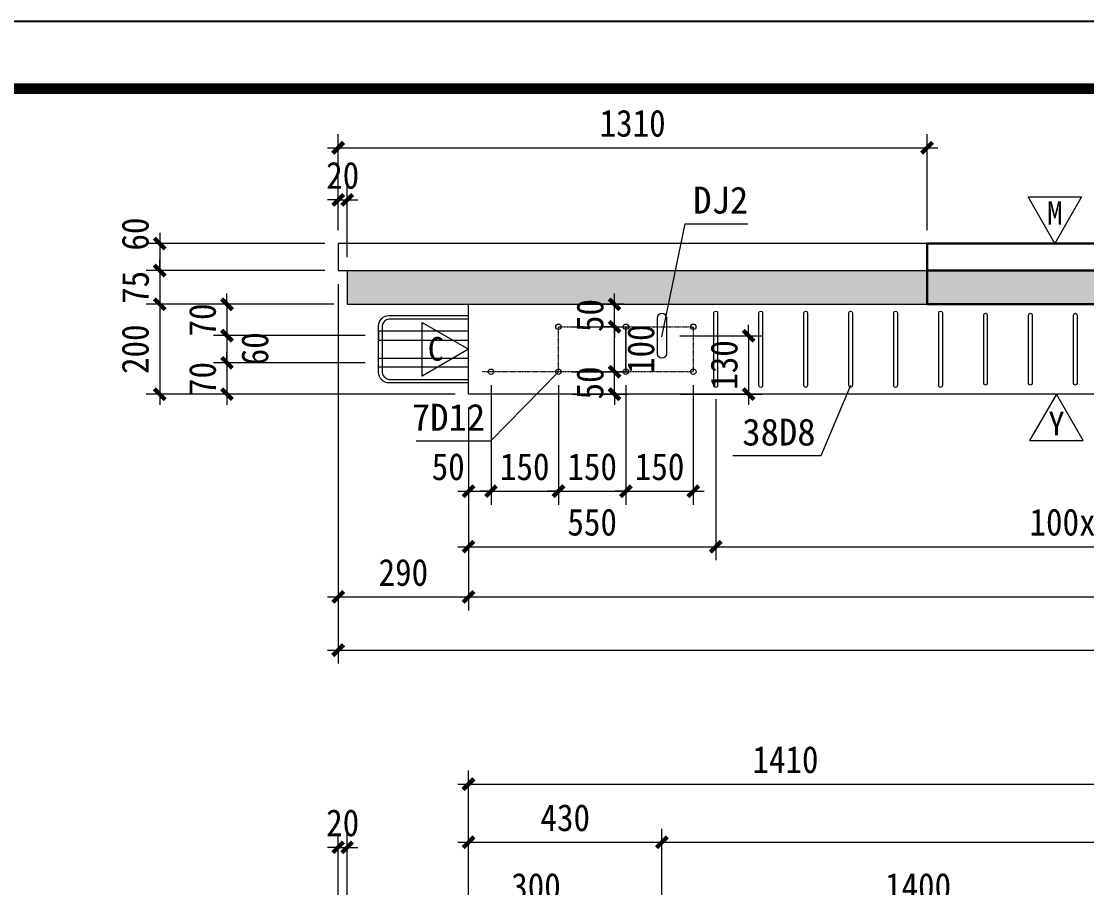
# Model space of a CAD drawing. Header units: millimetres. Extents: x 0 to 12600, y 0 to 8910.
# Drawn here: x 2721 to 5091, y 6982 to 8910 of the extents above; entities that cross this region are included whole.
import ezdxf
from ezdxf.enums import TextEntityAlignment as Align

# ---------------------------------------------------------------- set-up
doc = ezdxf.new("R2010")
doc.units = ezdxf.units.MM
doc.linetypes.add('DOT', pattern=[0.25, 0, -0.25])
doc.linetypes.add('DOTE', pattern=[2.42, 2, -0.2, 0.02, -0.2])
for name, color, linetype, lineweight in [('YG-标注', 151, 'Continuous', 15), ('YZ-文字', 4, 'Continuous', 13), ('YZ-符号', 96, 'Continuous', 9), ('图层1', 7, 'Continuous', 13), ('填充', 7, 'Continuous', 5), ('轮廓线', 2, 'Continuous', 13), ('轮廓线0.15', 91, 'Continuous', 15), ('轴线', 1, 'DOTE', 9)]:
    doc.layers.add(name, color=color, linetype=linetype, lineweight=lineweight)
for name, color, linetype in [('图框2', 1, 'Continuous'), ('图框线', 7, 'Continuous'), ('暗柱钢筋', 7, 'Continuous'), ('梁钢筋', 7, 'Continuous'), ('附加钢筋', 7, 'Continuous')]:
    doc.layers.add(name, color=color, linetype=linetype)
doc.styles.add('YZ-样式 2', font='simhei.ttf', dxfattribs={"width": 0.9})
doc.styles.add('图签-黑体', font='simhei.ttf')
doc.styles.add('黑体', font='simhei.ttf')
doc.dimstyles.new('YZ-30', dxfattribs={"dimscale": 30, "dimtxt": 2, "dimasz": 0.8, "dimexe": 1, "dimexo": 1, "dimgap": 0.8, "dimtad": 1, "dimdec": 0, "dimzin": 1, "dimdsep": 46, "dimtxsty": 'YZ-样式 2', "dimblk": 'ARCHTICK', "dimcen": 250, "dimdle": 0.8, "dimclrd": 151, "dimclre": 151, "dimclrt": 7, "dimazin": 0, "dimtfac": 1, "dimtdec": 0, "dimtix": 1, "dimtmove": 2, "dimatfit": 2, "dimldrblk": 'ARCHTICK', "dimfxl": 1, "dimlwd": 9, "dimlwe": 9, "dimarcsym": 0})

# ---------------------------------------------------------------- blocks, each defined once
blk = doc.blocks.new('_ArchTick')
at = {"color": 0, "linetype": 'ByBlock', "const_width": 0.4}
blk.add_lwpolyline([(-0.5, -0.5), (0.5, 0.5)], dxfattribs=at)
blk = doc.blocks.new('*D282')
at = {"layer": 'Defpoints', "color": 0, "transparency": 16777216}
for p in [(3425.5, 8080.4), (7150.5, 8080.4), (7150.5, 7511)]:
    blk.add_point(p, dxfattribs=at)
at = {"layer": 'YG-标注', "color": 151, "lineweight": 9, "transparency": 16777216}
for p, q in [((3425.5, 8050.4), (3425.5, 7481)), ((7150.5, 8050.4), (7150.5, 7481)), ((3401.5, 7511), (7174.5, 7511))]:
    blk.add_line(p, q, dxfattribs=at)
at = {"layer": 'YG-标注', "color": 151, "lineweight": 9, "transparency": 16777216, "xscale": 24, "yscale": 24, "zscale": 24, "rotation": 180}
blk.add_blockref('_ArchTick', (3425.5, 7511), dxfattribs=at)
at = {"layer": 'YG-标注', "color": 151, "lineweight": 9, "transparency": 16777216, "xscale": 24, "yscale": 24, "zscale": 24}
blk.add_blockref('_ArchTick', (7150.5, 7511), dxfattribs=at)
at = {"layer": 'YG-标注', "color": 7, "transparency": 16777216, "insert": (5288, 7565), "char_height": 60, "attachment_point": 5, "style": 'YZ-样式 2'}
blk.add_mtext('3725', dxfattribs=at)
blk = doc.blocks.new('*D283')
at = {"layer": 'Defpoints', "color": 0, "transparency": 16777216}
for p in [(3445.5, 8512.6), (3425.5, 8415.4), (3445.5, 8355.4)]:
    blk.add_point(p, dxfattribs=at)
at = {"layer": 'YG-标注', "color": 151, "lineweight": 9, "transparency": 16777216}
for p, q in [((3425.5, 8445.4), (3425.5, 8542.6)), ((3445.5, 8385.4), (3445.5, 8542.6)), ((3425.5, 8512.6), (3401.5, 8512.6)), ((3425.5, 8512.6), (3445.5, 8512.6)), ((3445.5, 8512.6), (3469.5, 8512.6))]:
    blk.add_line(p, q, dxfattribs=at)
at = {"layer": 'YG-标注', "color": 151, "lineweight": 9, "transparency": 16777216, "xscale": 24, "yscale": 24, "zscale": 24}
blk.add_blockref('_ArchTick', (3425.5, 8512.6), dxfattribs=at)
at = {"layer": 'YG-标注', "color": 151, "lineweight": 9, "transparency": 16777216, "xscale": 24, "yscale": 24, "zscale": 24, "rotation": 180}
blk.add_blockref('_ArchTick', (3445.5, 8512.6), dxfattribs=at)
at = {"layer": 'YG-标注', "color": 7, "transparency": 16777216, "insert": (3435.5, 8566.9), "char_height": 60, "attachment_point": 5, "style": 'YZ-样式 2'}
blk.add_mtext('20', dxfattribs=at)
blk = doc.blocks.new('*D284')
at = {"layer": 'Defpoints', "color": 0, "transparency": 16777216}
for p in [(3425.5, 8355.4), (3715.5, 8080.4), (3715.5, 7629.2)]:
    blk.add_point(p, dxfattribs=at)
at = {"layer": 'YG-标注', "color": 151, "lineweight": 9, "transparency": 16777216}
for p, q in [((3425.5, 8325.4), (3425.5, 7599.2)), ((3715.5, 8050.4), (3715.5, 7599.2)), ((3401.5, 7629.2), (3739.5, 7629.2))]:
    blk.add_line(p, q, dxfattribs=at)
at = {"layer": 'YG-标注', "color": 151, "lineweight": 9, "transparency": 16777216, "xscale": 24, "yscale": 24, "zscale": 24, "rotation": 180}
blk.add_blockref('_ArchTick', (3425.5, 7629.2), dxfattribs=at)
at = {"layer": 'YG-标注', "color": 151, "lineweight": 9, "transparency": 16777216, "xscale": 24, "yscale": 24, "zscale": 24}
blk.add_blockref('_ArchTick', (3715.5, 7629.2), dxfattribs=at)
at = {"layer": 'YG-标注', "color": 7, "transparency": 16777216, "insert": (3570.5, 7683.5), "char_height": 60, "attachment_point": 5, "style": 'YZ-样式 2'}
blk.add_mtext('290', dxfattribs=at)
blk = doc.blocks.new('*D285')
at = {"layer": 'Defpoints', "color": 0, "transparency": 16777216}
for p in [(3715.5, 8080.4), (7015.5, 8080.4), (7015.5, 7629.2)]:
    blk.add_point(p, dxfattribs=at)
at = {"layer": 'YG-标注', "color": 151, "lineweight": 9, "transparency": 16777216}
for p, q in [((3715.5, 8050.4), (3715.5, 7599.2)), ((7015.5, 8050.4), (7015.5, 7599.2)), ((3691.5, 7629.2), (7039.5, 7629.2))]:
    blk.add_line(p, q, dxfattribs=at)
at = {"layer": 'YG-标注', "color": 151, "lineweight": 9, "transparency": 16777216, "xscale": 24, "yscale": 24, "zscale": 24, "rotation": 180}
blk.add_blockref('_ArchTick', (3715.5, 7629.2), dxfattribs=at)
at = {"layer": 'YG-标注', "color": 151, "lineweight": 9, "transparency": 16777216, "xscale": 24, "yscale": 24, "zscale": 24}
blk.add_blockref('_ArchTick', (7015.5, 7629.2), dxfattribs=at)
at = {"layer": 'YG-标注', "color": 7, "transparency": 16777216, "insert": (5365.5, 7683.5), "char_height": 60, "attachment_point": 5, "style": 'YZ-样式 2'}
blk.add_mtext('3300', dxfattribs=at)
blk = doc.blocks.new('*D288')
at = {"layer": 'Defpoints', "color": 0, "transparency": 16777216}
for p in [(4265.5, 8099.4), (3715.5, 8080.4), (4265.5, 7741.1)]:
    blk.add_point(p, dxfattribs=at)
at = {"layer": 'YG-标注', "color": 151, "lineweight": 9, "transparency": 16777216}
for p, q in [((4265.5, 8069.4), (4265.5, 7711.1)), ((3715.5, 8050.4), (3715.5, 7711.1)), ((3691.5, 7741.1), (4289.5, 7741.1))]:
    blk.add_line(p, q, dxfattribs=at)
at = {"layer": 'YG-标注', "color": 151, "lineweight": 9, "transparency": 16777216, "xscale": 24, "yscale": 24, "zscale": 24, "rotation": 180}
blk.add_blockref('_ArchTick', (3715.5, 7741.1), dxfattribs=at)
at = {"layer": 'YG-标注', "color": 151, "lineweight": 9, "transparency": 16777216, "xscale": 24, "yscale": 24, "zscale": 24}
blk.add_blockref('_ArchTick', (4265.5, 7741.1), dxfattribs=at)
at = {"layer": 'YG-标注', "color": 7, "transparency": 16777216, "insert": (3990.5, 7795.4), "char_height": 60, "attachment_point": 5, "style": 'YZ-样式 2'}
blk.add_mtext('550', dxfattribs=at)
blk = doc.blocks.new('*D289')
at = {"layer": 'Defpoints', "color": 0, "transparency": 16777216}
for p in [(4265.5, 8099.4), (6065.5, 8080.4), (6065.5, 7741.1)]:
    blk.add_point(p, dxfattribs=at)
at = {"layer": 'YG-标注', "color": 151, "lineweight": 9, "transparency": 16777216}
for p, q in [((4265.5, 8069.4), (4265.5, 7711.1)), ((6065.5, 8050.4), (6065.5, 7711.1)), ((4241.5, 7741.1), (6089.5, 7741.1))]:
    blk.add_line(p, q, dxfattribs=at)
at = {"layer": 'YG-标注', "color": 151, "lineweight": 9, "transparency": 16777216, "xscale": 24, "yscale": 24, "zscale": 24, "rotation": 180}
blk.add_blockref('_ArchTick', (4265.5, 7741.1), dxfattribs=at)
at = {"layer": 'YG-标注', "color": 151, "lineweight": 9, "transparency": 16777216, "xscale": 24, "yscale": 24, "zscale": 24}
blk.add_blockref('_ArchTick', (6065.5, 7741.1), dxfattribs=at)
at = {"layer": 'YG-标注', "color": 7, "transparency": 16777216, "insert": (5165.5, 7795.4), "char_height": 60, "attachment_point": 5, "style": 'YZ-样式 2'}
blk.add_mtext('100x18=1800', dxfattribs=at)
blk = doc.blocks.new('*D291')
at = {"layer": 'Defpoints', "color": 0, "transparency": 16777216}
for p in [(3765.5, 8130.4), (3715.5, 8080.4), (3765.5, 7864.5)]:
    blk.add_point(p, dxfattribs=at)
at = {"layer": 'YG-标注', "color": 151, "lineweight": 9, "transparency": 16777216}
for p, q in [((3765.5, 8100.4), (3765.5, 7834.5)), ((3715.5, 8050.4), (3715.5, 7834.5)), ((3691.5, 7864.5), (3789.5, 7864.5))]:
    blk.add_line(p, q, dxfattribs=at)
at = {"layer": 'YG-标注', "color": 151, "lineweight": 9, "transparency": 16777216, "xscale": 24, "yscale": 24, "zscale": 24, "rotation": 180}
blk.add_blockref('_ArchTick', (3715.5, 7864.5), dxfattribs=at)
at = {"layer": 'YG-标注', "color": 151, "lineweight": 9, "transparency": 16777216, "xscale": 24, "yscale": 24, "zscale": 24}
blk.add_blockref('_ArchTick', (3765.5, 7864.5), dxfattribs=at)
at = {"layer": 'YG-标注', "color": 7, "transparency": 16777216, "insert": (3670.2, 7918.8), "char_height": 60, "attachment_point": 5, "style": 'YZ-样式 2'}
blk.add_mtext('50', dxfattribs=at)
blk = doc.blocks.new('*D292')
at = {"layer": 'Defpoints', "color": 0, "transparency": 16777216}
for p in [(3765.5, 8130.4), (3915.5, 8130.4), (3915.5, 7864.5)]:
    blk.add_point(p, dxfattribs=at)
at = {"layer": 'YG-标注', "color": 151, "lineweight": 9, "transparency": 16777216}
for p, q in [((3765.5, 8100.4), (3765.5, 7834.5)), ((3915.5, 8100.4), (3915.5, 7834.5)), ((3765.5, 7864.5), (3741.5, 7864.5)), ((3765.5, 7864.5), (3915.5, 7864.5)), ((3915.5, 7864.5), (3939.5, 7864.5))]:
    blk.add_line(p, q, dxfattribs=at)
at = {"layer": 'YG-标注', "color": 151, "lineweight": 9, "transparency": 16777216, "xscale": 24, "yscale": 24, "zscale": 24}
blk.add_blockref('_ArchTick', (3765.5, 7864.5), dxfattribs=at)
at = {"layer": 'YG-标注', "color": 151, "lineweight": 9, "transparency": 16777216, "xscale": 24, "yscale": 24, "zscale": 24, "rotation": 180}
blk.add_blockref('_ArchTick', (3915.5, 7864.5), dxfattribs=at)
at = {"layer": 'YG-标注', "color": 7, "transparency": 16777216, "insert": (3840.5, 7918.8), "char_height": 60, "attachment_point": 5, "style": 'YZ-样式 2'}
blk.add_mtext('150', dxfattribs=at)
blk = doc.blocks.new('*D293')
at = {"layer": 'Defpoints', "color": 0, "transparency": 16777216}
for p in [(3915.5, 8130.4), (4065.5, 8130.4), (4065.5, 7864.5)]:
    blk.add_point(p, dxfattribs=at)
at = {"layer": 'YG-标注', "color": 151, "lineweight": 9, "transparency": 16777216}
for p, q in [((3915.5, 8100.4), (3915.5, 7834.5)), ((4065.5, 8100.4), (4065.5, 7834.5)), ((3915.5, 7864.5), (3891.5, 7864.5)), ((3915.5, 7864.5), (4065.5, 7864.5)), ((4065.5, 7864.5), (4089.5, 7864.5))]:
    blk.add_line(p, q, dxfattribs=at)
at = {"layer": 'YG-标注', "color": 151, "lineweight": 9, "transparency": 16777216, "xscale": 24, "yscale": 24, "zscale": 24}
blk.add_blockref('_ArchTick', (3915.5, 7864.5), dxfattribs=at)
at = {"layer": 'YG-标注', "color": 151, "lineweight": 9, "transparency": 16777216, "xscale": 24, "yscale": 24, "zscale": 24, "rotation": 180}
blk.add_blockref('_ArchTick', (4065.5, 7864.5), dxfattribs=at)
at = {"layer": 'YG-标注', "color": 7, "transparency": 16777216, "insert": (3990.5, 7918.8), "char_height": 60, "attachment_point": 5, "style": 'YZ-样式 2'}
blk.add_mtext('150', dxfattribs=at)
blk = doc.blocks.new('*D294')
at = {"layer": 'Defpoints', "color": 0, "transparency": 16777216}
for p in [(4065.5, 8130.4), (4215.5, 8130.4), (4215.5, 7864.5)]:
    blk.add_point(p, dxfattribs=at)
at = {"layer": 'YG-标注', "color": 151, "lineweight": 9, "transparency": 16777216}
for p, q in [((4065.5, 8100.4), (4065.5, 7834.5)), ((4215.5, 8100.4), (4215.5, 7834.5)), ((4065.5, 7864.5), (4041.5, 7864.5)), ((4065.5, 7864.5), (4215.5, 7864.5)), ((4215.5, 7864.5), (4239.5, 7864.5))]:
    blk.add_line(p, q, dxfattribs=at)
at = {"layer": 'YG-标注', "color": 151, "lineweight": 9, "transparency": 16777216, "xscale": 24, "yscale": 24, "zscale": 24}
blk.add_blockref('_ArchTick', (4065.5, 7864.5), dxfattribs=at)
at = {"layer": 'YG-标注', "color": 151, "lineweight": 9, "transparency": 16777216, "xscale": 24, "yscale": 24, "zscale": 24, "rotation": 180}
blk.add_blockref('_ArchTick', (4215.5, 7864.5), dxfattribs=at)
at = {"layer": 'YG-标注', "color": 7, "transparency": 16777216, "insert": (4140.5, 7918.8), "char_height": 60, "attachment_point": 5, "style": 'YZ-样式 2'}
blk.add_mtext('150', dxfattribs=at)
blk = doc.blocks.new('*D301')
at = {"layer": 'Defpoints', "color": 0, "transparency": 16777216}
for p in [(3425.5, 8415.4), (3028.6, 8355.4), (3425.5, 8355.4)]:
    blk.add_point(p, dxfattribs=at)
at = {"layer": 'YG-标注', "color": 151, "lineweight": 9, "transparency": 16777216}
for p, q in [((3028.6, 8439.4), (3028.6, 8331.4)), ((3395.5, 8415.4), (2998.6, 8415.4)), ((3395.5, 8355.4), (2998.6, 8355.4))]:
    blk.add_line(p, q, dxfattribs=at)
at = {"layer": 'YG-标注', "color": 151, "lineweight": 9, "transparency": 16777216, "xscale": 24, "yscale": 24, "zscale": 24}
for p, rotation in [((3028.6, 8415.4), 90), ((3028.6, 8355.4), 270)]:
    blk.add_blockref('_ArchTick', p, dxfattribs=dict(at, rotation=rotation))
at = {"layer": 'YG-标注', "color": 7, "transparency": 16777216, "insert": (2974.2, 8436.7), "char_height": 60, "attachment_point": 5, "rotation": 90, "style": 'YZ-样式 2'}
blk.add_mtext('60', dxfattribs=at)
blk = doc.blocks.new('*D302')
at = {"layer": 'Defpoints', "color": 0, "transparency": 16777216}
for p in [(3425.5, 8355.4), (3028.6, 8280.4), (3445.5, 8280.4)]:
    blk.add_point(p, dxfattribs=at)
at = {"layer": 'YG-标注', "color": 151, "lineweight": 9, "transparency": 16777216}
for p, q in [((3028.6, 8355.4), (3028.6, 8379.4)), ((3395.5, 8355.4), (2998.6, 8355.4)), ((3028.6, 8355.4), (3028.6, 8280.4)), ((3415.5, 8280.4), (2998.6, 8280.4)), ((3028.6, 8280.4), (3028.6, 8256.4))]:
    blk.add_line(p, q, dxfattribs=at)
at = {"layer": 'YG-标注', "color": 151, "lineweight": 9, "transparency": 16777216, "xscale": 24, "yscale": 24, "zscale": 24}
for p, rotation in [((3028.6, 8355.4), 270), ((3028.6, 8280.4), 90)]:
    blk.add_blockref('_ArchTick', p, dxfattribs=dict(at, rotation=rotation))
at = {"layer": 'YG-标注', "color": 7, "transparency": 16777216, "insert": (2974.6, 8317.9), "char_height": 60, "attachment_point": 5, "rotation": 90, "style": 'YZ-样式 2'}
blk.add_mtext('75', dxfattribs=at)
blk = doc.blocks.new('*D303')
at = {"layer": 'Defpoints', "color": 0, "transparency": 16777216}
for p in [(3445.5, 8280.4), (3028.6, 8080.4), (3715.5, 8080.4)]:
    blk.add_point(p, dxfattribs=at)
at = {"layer": 'YG-标注', "color": 151, "lineweight": 9, "transparency": 16777216}
for p, q in [((3028.6, 8304.4), (3028.6, 8056.4)), ((3415.5, 8280.4), (2998.6, 8280.4)), ((3685.5, 8080.4), (2998.6, 8080.4))]:
    blk.add_line(p, q, dxfattribs=at)
at = {"layer": 'YG-标注', "color": 151, "lineweight": 9, "transparency": 16777216, "xscale": 24, "yscale": 24, "zscale": 24}
for p, rotation in [((3028.6, 8280.4), 90), ((3028.6, 8080.4), 270)]:
    blk.add_blockref('_ArchTick', p, dxfattribs=dict(at, rotation=rotation))
at = {"layer": 'YG-标注', "color": 7, "transparency": 16777216, "insert": (2974.2, 8180.4), "char_height": 60, "attachment_point": 5, "rotation": 90, "style": 'YZ-样式 2'}
blk.add_mtext('200', dxfattribs=at)
blk = doc.blocks.new('*D304')
at = {"layer": 'Defpoints', "color": 0, "transparency": 16777216}
for p in [(3445.5, 8280.4), (3178.1, 8210.6), (3515.5, 8210.6)]:
    blk.add_point(p, dxfattribs=at)
at = {"layer": 'YG-标注', "color": 151, "lineweight": 9, "transparency": 16777216}
for p, q in [((3178.1, 8280.4), (3178.1, 8304.4)), ((3415.5, 8280.4), (3148.1, 8280.4)), ((3178.1, 8280.4), (3178.1, 8210.6)), ((3485.5, 8210.6), (3148.1, 8210.6)), ((3178.1, 8210.6), (3178.1, 8186.6))]:
    blk.add_line(p, q, dxfattribs=at)
at = {"layer": 'YG-标注', "color": 151, "lineweight": 9, "transparency": 16777216, "xscale": 24, "yscale": 24, "zscale": 24}
for p, rotation in [((3178.1, 8280.4), 270), ((3178.1, 8210.6), 90)]:
    blk.add_blockref('_ArchTick', p, dxfattribs=dict(at, rotation=rotation))
at = {"layer": 'YG-标注', "color": 7, "transparency": 16777216, "insert": (3123.8, 8245.5), "char_height": 60, "attachment_point": 5, "rotation": 90, "style": 'YZ-样式 2'}
blk.add_mtext('70', dxfattribs=at)
blk = doc.blocks.new('*D305')
at = {"layer": 'Defpoints', "color": 0, "transparency": 16777216}
for p in [(3515.5, 8210.6), (3178.1, 8150.2), (3515.5, 8150.2)]:
    blk.add_point(p, dxfattribs=at)
at = {"layer": 'YG-标注', "color": 151, "lineweight": 9, "transparency": 16777216}
for p, q in [((3178.1, 8234.6), (3178.1, 8126.2)), ((3485.5, 8210.6), (3148.1, 8210.6)), ((3485.5, 8150.2), (3148.1, 8150.2))]:
    blk.add_line(p, q, dxfattribs=at)
at = {"layer": 'YG-标注', "color": 151, "lineweight": 9, "transparency": 16777216, "xscale": 24, "yscale": 24, "zscale": 24}
for p, rotation in [((3178.1, 8210.6), 90), ((3178.1, 8150.2), 270)]:
    blk.add_blockref('_ArchTick', p, dxfattribs=dict(at, rotation=rotation))
at = {"layer": 'YG-标注', "color": 7, "transparency": 16777216, "insert": (3240.4, 8181.4), "char_height": 60, "attachment_point": 5, "rotation": 90, "style": 'YZ-样式 2'}
blk.add_mtext('60', dxfattribs=at)
blk = doc.blocks.new('*D306')
at = {"layer": 'Defpoints', "color": 0, "transparency": 16777216}
for p in [(3515.5, 8150.2), (3178.1, 8080.4), (3715.5, 8080.4)]:
    blk.add_point(p, dxfattribs=at)
at = {"layer": 'YG-标注', "color": 151, "lineweight": 9, "transparency": 16777216}
for p, q in [((3178.1, 8150.2), (3178.1, 8174.2)), ((3485.5, 8150.2), (3148.1, 8150.2)), ((3178.1, 8150.2), (3178.1, 8080.4)), ((3685.5, 8080.4), (3148.1, 8080.4)), ((3178.1, 8080.4), (3178.1, 8056.4))]:
    blk.add_line(p, q, dxfattribs=at)
at = {"layer": 'YG-标注', "color": 151, "lineweight": 9, "transparency": 16777216, "xscale": 24, "yscale": 24, "zscale": 24}
for p, rotation in [((3178.1, 8150.2), 270), ((3178.1, 8080.4), 90)]:
    blk.add_blockref('_ArchTick', p, dxfattribs=dict(at, rotation=rotation))
at = {"layer": 'YG-标注', "color": 7, "transparency": 16777216, "insert": (3123.8, 8115.3), "char_height": 60, "attachment_point": 5, "rotation": 90, "style": 'YZ-样式 2'}
blk.add_mtext('70', dxfattribs=at)
blk = doc.blocks.new('*D307')
at = {"layer": 'Defpoints', "color": 0, "transparency": 16777216}
for p in [(3915.5, 8130.4), (4040.3, 8130.4), (3915.5, 8080.4)]:
    blk.add_point(p, dxfattribs=at)
at = {"layer": 'YG-标注', "color": 151, "lineweight": 9, "transparency": 16777216}
for p, q in [((4040.3, 8130.4), (4040.3, 8154.4)), ((3945.5, 8130.4), (4070.3, 8130.4)), ((4040.3, 8080.4), (4040.3, 8130.4)), ((3945.5, 8080.4), (4070.3, 8080.4)), ((4040.3, 8080.4), (4040.3, 8056.4))]:
    blk.add_line(p, q, dxfattribs=at)
at = {"layer": 'YG-标注', "color": 151, "lineweight": 9, "transparency": 16777216, "xscale": 24, "yscale": 24, "zscale": 24}
for p, rotation in [((4040.3, 8130.4), 270), ((4040.3, 8080.4), 90)]:
    blk.add_blockref('_ArchTick', p, dxfattribs=dict(at, rotation=rotation))
at = {"layer": 'YG-标注', "color": 7, "transparency": 16777216, "insert": (3985.9, 8105.4), "char_height": 60, "attachment_point": 5, "rotation": 90, "style": 'YZ-样式 2'}
blk.add_mtext('50', dxfattribs=at)
blk = doc.blocks.new('*D308')
at = {"layer": 'Defpoints', "color": 0, "transparency": 16777216}
for p in [(3915.5, 8230.4), (4040.3, 8230.4), (3915.5, 8130.4)]:
    blk.add_point(p, dxfattribs=at)
at = {"layer": 'YG-标注', "color": 151, "lineweight": 9, "transparency": 16777216}
for p, q in [((4040.3, 8106.4), (4040.3, 8254.4)), ((3945.5, 8230.4), (4070.3, 8230.4)), ((3945.5, 8130.4), (4070.3, 8130.4))]:
    blk.add_line(p, q, dxfattribs=at)
at = {"layer": 'YG-标注', "color": 151, "lineweight": 9, "transparency": 16777216, "xscale": 24, "yscale": 24, "zscale": 24}
for p, rotation in [((4040.3, 8230.4), 90), ((4040.3, 8130.4), 270)]:
    blk.add_blockref('_ArchTick', p, dxfattribs=dict(at, rotation=rotation))
at = {"layer": 'YG-标注', "color": 7, "transparency": 16777216, "insert": (4099.1, 8180.4), "char_height": 60, "attachment_point": 5, "rotation": 90, "style": 'YZ-样式 2'}
blk.add_mtext('100', dxfattribs=at)
blk = doc.blocks.new('*D310')
at = {"layer": 'Defpoints', "color": 0, "transparency": 16777216}
for p in [(4155.8, 8210.4), (4155.8, 8080.4), (4338.5, 8080.4)]:
    blk.add_point(p, dxfattribs=at)
at = {"layer": 'YG-标注', "color": 151, "lineweight": 9, "transparency": 16777216}
for p, q in [((4338.5, 8210.4), (4338.5, 8234.4)), ((4185.8, 8210.4), (4368.5, 8210.4)), ((4338.5, 8210.4), (4338.5, 8080.4)), ((4185.8, 8080.4), (4368.5, 8080.4)), ((4338.5, 8080.4), (4338.5, 8056.4))]:
    blk.add_line(p, q, dxfattribs=at)
at = {"layer": 'YG-标注', "color": 151, "lineweight": 9, "transparency": 16777216, "xscale": 24, "yscale": 24, "zscale": 24}
for p, rotation in [((4338.5, 8210.4), 270), ((4338.5, 8080.4), 90)]:
    blk.add_blockref('_ArchTick', p, dxfattribs=dict(at, rotation=rotation))
at = {"layer": 'YG-标注', "color": 7, "transparency": 16777216, "insert": (4284.2, 8145.4), "char_height": 60, "attachment_point": 5, "rotation": 90, "style": 'YZ-样式 2'}
blk.add_mtext('130', dxfattribs=at)
blk = doc.blocks.new('*D314')
at = {"layer": 'Defpoints', "color": 0, "transparency": 16777216}
for p in [(4040.3, 8280.4), (4090.9, 8280.4), (4065.5, 8230.4)]:
    blk.add_point(p, dxfattribs=at)
at = {"layer": 'YG-标注', "color": 151, "lineweight": 9, "transparency": 16777216}
for p, q in [((4040.3, 8280.4), (4040.3, 8304.4)), ((4060.9, 8280.4), (4010.3, 8280.4)), ((4040.3, 8230.4), (4040.3, 8280.4)), ((4035.5, 8230.4), (4010.3, 8230.4)), ((4040.3, 8230.4), (4040.3, 8206.4))]:
    blk.add_line(p, q, dxfattribs=at)
at = {"layer": 'YG-标注', "color": 151, "lineweight": 9, "transparency": 16777216, "xscale": 24, "yscale": 24, "zscale": 24}
for p, rotation in [((4040.3, 8280.4), 270), ((4040.3, 8230.4), 90)]:
    blk.add_blockref('_ArchTick', p, dxfattribs=dict(at, rotation=rotation))
at = {"layer": 'YG-标注', "color": 7, "transparency": 16777216, "insert": (3985.9, 8255.4), "char_height": 60, "attachment_point": 5, "rotation": 90, "style": 'YZ-样式 2'}
blk.add_mtext('50', dxfattribs=at)
blk = doc.blocks.new('*D358')
at = {"layer": 'Defpoints', "color": 0, "transparency": 16777216}
for p in [(4145.8, 7083.4), (4145.8, 6555.3), (3715.5, 6475.3)]:
    blk.add_point(p, dxfattribs=at)
at = {"layer": 'YG-标注', "color": 151, "lineweight": 9, "transparency": 16777216}
for p, q in [((3715.5, 6505.3), (3715.5, 7113.4)), ((4145.8, 6585.3), (4145.8, 7113.4)), ((3691.5, 7083.4), (4169.8, 7083.4))]:
    blk.add_line(p, q, dxfattribs=at)
at = {"layer": 'YG-标注', "color": 151, "lineweight": 9, "transparency": 16777216, "xscale": 24, "yscale": 24, "zscale": 24, "rotation": 180}
blk.add_blockref('_ArchTick', (3715.5, 7083.4), dxfattribs=at)
at = {"layer": 'YG-标注', "color": 151, "lineweight": 9, "transparency": 16777216, "xscale": 24, "yscale": 24, "zscale": 24}
blk.add_blockref('_ArchTick', (4145.8, 7083.4), dxfattribs=at)
at = {"layer": 'YG-标注', "color": 7, "transparency": 16777216, "insert": (3930.6, 7137.8), "char_height": 60, "attachment_point": 5, "style": 'YZ-样式 2'}
blk.add_mtext('430', dxfattribs=at)
blk = doc.blocks.new('*D359')
at = {"layer": 'Defpoints', "color": 0, "transparency": 16777216}
for p in [(6775.5, 7083.4), (4145.8, 6555.3), (6775.5, 6555.3)]:
    blk.add_point(p, dxfattribs=at)
at = {"layer": 'YG-标注', "color": 151, "lineweight": 9, "transparency": 16777216}
for p, q in [((4145.8, 6585.3), (4145.8, 7113.4)), ((6775.5, 6585.3), (6775.5, 7113.4)), ((4121.8, 7083.4), (6799.5, 7083.4))]:
    blk.add_line(p, q, dxfattribs=at)
at = {"layer": 'YG-标注', "color": 151, "lineweight": 9, "transparency": 16777216, "xscale": 24, "yscale": 24, "zscale": 24, "rotation": 180}
blk.add_blockref('_ArchTick', (4145.8, 7083.4), dxfattribs=at)
at = {"layer": 'YG-标注', "color": 151, "lineweight": 9, "transparency": 16777216, "xscale": 24, "yscale": 24, "zscale": 24}
blk.add_blockref('_ArchTick', (6775.5, 7083.4), dxfattribs=at)
at = {"layer": 'YG-标注', "color": 7, "transparency": 16777216, "insert": (5460.6, 7137.8), "char_height": 60, "attachment_point": 5, "style": 'YZ-样式 2'}
blk.add_mtext('2630', dxfattribs=at)
blk = doc.blocks.new('*D361')
at = {"layer": 'Defpoints', "color": 0, "transparency": 16777216}
for p in [(5125.5, 7212.8), (5125.5, 6835.3), (3715.5, 6475.3)]:
    blk.add_point(p, dxfattribs=at)
at = {"layer": 'YG-标注', "color": 151, "lineweight": 9, "transparency": 16777216}
for p, q in [((3715.5, 6505.3), (3715.5, 7242.8)), ((5125.5, 6865.3), (5125.5, 7242.8)), ((3691.5, 7212.8), (5149.5, 7212.8))]:
    blk.add_line(p, q, dxfattribs=at)
at = {"layer": 'YG-标注', "color": 151, "lineweight": 9, "transparency": 16777216, "xscale": 24, "yscale": 24, "zscale": 24, "rotation": 180}
blk.add_blockref('_ArchTick', (3715.5, 7212.8), dxfattribs=at)
at = {"layer": 'YG-标注', "color": 151, "lineweight": 9, "transparency": 16777216, "xscale": 24, "yscale": 24, "zscale": 24}
blk.add_blockref('_ArchTick', (5125.5, 7212.8), dxfattribs=at)
at = {"layer": 'YG-标注', "color": 7, "transparency": 16777216, "insert": (4420.5, 7267.1), "char_height": 60, "attachment_point": 5, "style": 'YZ-样式 2'}
blk.add_mtext('1410', dxfattribs=at)
blk = doc.blocks.new('*D363')
at = {"layer": 'Defpoints', "color": 0, "transparency": 16777216}
for p in [(3445.5, 7072.1), (3425.5, 6535), (3445.5, 6535)]:
    blk.add_point(p, dxfattribs=at)
at = {"layer": 'YG-标注', "color": 151, "lineweight": 9, "transparency": 16777216}
for p, q in [((3425.5, 6565), (3425.5, 7102.1)), ((3445.5, 6565), (3445.5, 7102.1)), ((3425.5, 7072.1), (3401.5, 7072.1)), ((3425.5, 7072.1), (3445.5, 7072.1)), ((3445.5, 7072.1), (3469.5, 7072.1))]:
    blk.add_line(p, q, dxfattribs=at)
at = {"layer": 'YG-标注', "color": 151, "lineweight": 9, "transparency": 16777216, "xscale": 24, "yscale": 24, "zscale": 24}
blk.add_blockref('_ArchTick', (3425.5, 7072.1), dxfattribs=at)
at = {"layer": 'YG-标注', "color": 151, "lineweight": 9, "transparency": 16777216, "xscale": 24, "yscale": 24, "zscale": 24, "rotation": 180}
blk.add_blockref('_ArchTick', (3445.5, 7072.1), dxfattribs=at)
at = {"layer": 'YG-标注', "color": 7, "transparency": 16777216, "insert": (3435.5, 7126.4), "char_height": 60, "attachment_point": 5, "style": 'YZ-样式 2'}
blk.add_mtext('20', dxfattribs=at)
blk = doc.blocks.new('*D466')
at = {"layer": 'Defpoints', "color": 0, "transparency": 16777216}
for p in [(4735.5, 8628.6), (3425.5, 8415.4), (4735.5, 8415.4)]:
    blk.add_point(p, dxfattribs=at)
at = {"layer": 'YG-标注', "color": 151, "lineweight": 9, "transparency": 16777216}
for p, q in [((3425.5, 8445.4), (3425.5, 8658.6)), ((4735.5, 8445.4), (4735.5, 8658.6)), ((3401.5, 8628.6), (4759.5, 8628.6))]:
    blk.add_line(p, q, dxfattribs=at)
at = {"layer": 'YG-标注', "color": 151, "lineweight": 9, "transparency": 16777216, "xscale": 24, "yscale": 24, "zscale": 24, "rotation": 180}
blk.add_blockref('_ArchTick', (3425.5, 8628.6), dxfattribs=at)
at = {"layer": 'YG-标注', "color": 151, "lineweight": 9, "transparency": 16777216, "xscale": 24, "yscale": 24, "zscale": 24}
blk.add_blockref('_ArchTick', (4735.5, 8628.6), dxfattribs=at)
at = {"layer": 'YG-标注', "color": 7, "transparency": 16777216, "insert": (4080.5, 8682.9), "char_height": 60, "attachment_point": 5, "style": 'YZ-样式 2'}
blk.add_mtext('1310', dxfattribs=at)
blk = doc.blocks.new('*D494')
at = {"layer": 'Defpoints', "color": 0, "transparency": 16777216}
for p in [(4015.5, 6930.4), (3715.5, 6475.3), (4015.5, 6412.1)]:
    blk.add_point(p, dxfattribs=at)
at = {"layer": 'YG-标注', "color": 151, "lineweight": 9, "transparency": 16777216}
for p, q in [((3715.5, 6505.3), (3715.5, 6960.4)), ((4015.5, 6442.1), (4015.5, 6960.4)), ((3691.5, 6930.4), (4039.5, 6930.4))]:
    blk.add_line(p, q, dxfattribs=at)
at = {"layer": 'YG-标注', "color": 151, "lineweight": 9, "transparency": 16777216, "xscale": 24, "yscale": 24, "zscale": 24, "rotation": 180}
blk.add_blockref('_ArchTick', (3715.5, 6930.4), dxfattribs=at)
at = {"layer": 'YG-标注', "color": 151, "lineweight": 9, "transparency": 16777216, "xscale": 24, "yscale": 24, "zscale": 24}
blk.add_blockref('_ArchTick', (4015.5, 6930.4), dxfattribs=at)
at = {"layer": 'YG-标注', "color": 7, "transparency": 16777216, "insert": (3865.5, 6984.7), "char_height": 60, "attachment_point": 5, "style": 'YZ-样式 2'}
blk.add_mtext('300', dxfattribs=at)
blk = doc.blocks.new('*D495')
at = {"layer": 'Defpoints', "color": 0, "transparency": 16777216}
for p in [(5415.5, 6930.4), (4015.5, 6412.1), (5415.5, 6412.1)]:
    blk.add_point(p, dxfattribs=at)
at = {"layer": 'YG-标注', "color": 151, "lineweight": 9, "transparency": 16777216}
for p, q in [((4015.5, 6442.1), (4015.5, 6960.4)), ((5415.5, 6442.1), (5415.5, 6960.4)), ((3991.5, 6930.4), (5439.5, 6930.4))]:
    blk.add_line(p, q, dxfattribs=at)
at = {"layer": 'YG-标注', "color": 151, "lineweight": 9, "transparency": 16777216, "xscale": 24, "yscale": 24, "zscale": 24, "rotation": 180}
blk.add_blockref('_ArchTick', (4015.5, 6930.4), dxfattribs=at)
at = {"layer": 'YG-标注', "color": 151, "lineweight": 9, "transparency": 16777216, "xscale": 24, "yscale": 24, "zscale": 24}
blk.add_blockref('_ArchTick', (5415.5, 6930.4), dxfattribs=at)
at = {"layer": 'YG-标注', "color": 7, "transparency": 16777216, "insert": (4715.5, 6984.7), "char_height": 60, "attachment_point": 5, "style": 'YZ-样式 2'}
blk.add_mtext('1400', dxfattribs=at)

msp = doc.modelspace()

# ---------------------------------------------------------------- hatches: boundary and pattern name
at = {"layer": '填充', "lineweight": 9}
h = msp.add_hatch(dxfattribs=at)
h.set_pattern_fill('HONEY', color=43, scale=10)
h.set_pattern_definition([(0, (-22086.616, -5755.678), (47.625, 27.496306), [31.75, -63.5]), (120, (-22086.616, -5755.678), (-47.625, 27.496307), [31.75, -63.5]), (60, (-22086.616, -5755.678), (1e-07, 54.992613), [-63.5, 31.75])])
h.paths.add_polyline_path([(7090.5, 8355.4), (6597.2, 8355.4), (6583.4, 8280.4), (7015.5, 8280.4), (7015.5, 8100.4), (7090.5, 8100.4)])
h.paths.add_polyline_path([(4735.5, 8280.4), (4735.5, 8355.4), (3445.5, 8355.4), (3445.5, 8280.4)])
h.paths.add_polyline_path([(4735.5, 8355.4), (4735.5, 8280.4), (6583.4, 8280.4), (6597.2, 8355.4)])

# ---------------------------------------------------------------- linework, layer by layer
at = {"layer": 'YZ-符号', "color": 1, "lineweight": 15}
for points in [[(5019.8, 8416), (4960.1, 8519.4), (5079.4, 8519.4)], [(3612.1, 8240.1), (3715.5, 8180.4), (3612.1, 8120.7)], [(5023.2, 8080.4), (4963.5, 7977), (5082.9, 7977)]]:
    msp.add_lwpolyline(points, close=True, dxfattribs=at)
at = {"layer": 'YZ-符号'}
for points in [[(4145.2, 8207.7), (4197.1, 8459.4), (4337, 8459.4)], [(3915.5, 8130.4), (3764.5, 7976.2), (3598.8, 7976.2)], [(4565.5, 8099.4), (4499.5, 7943.3), (4303.8, 7943.3)]]:
    msp.add_lwpolyline(points, dxfattribs=at)
at = {"layer": '图层1', "color": 1, "lineweight": 13}
msp.add_lwpolyline([(4155.8, 8170.4, -1), (4135.8, 8170.4), (4135.8, 8250.4, -1), (4155.8, 8250.4)], format="xyb", close=True, dxfattribs=at)
at = {"layer": '图框2', "color": 1}
msp.add_lwpolyline([(0, 0), (0, 8910), (12600, 8910), (12600, 0)], close=True, dxfattribs=at)
at = {"layer": '图框线', "const_width": 24}
msp.add_lwpolyline([(300, 8760), (12450, 8760), (12450, 150), (300, 150)], close=True, dxfattribs=at)
at = {"layer": '暗柱钢筋', "color": 1, "lineweight": 9, "ltscale": 100}
for points in [[(3715.5, 8105.4), (3538.5, 8105.4, -0.414214), (3515.5, 8128.4), (3515.5, 8232.4, -0.414214), (3538.5, 8255.4), (3715.5, 8255.4)], [(3715.5, 8247.4), (3538.5, 8247.4, 0.351588), (3523.5, 8232.4), (3523.5, 8128.4, 0.351588), (3538.5, 8113.4), (3715.5, 8113.4)]]:
    msp.add_lwpolyline(points, format="xyb", dxfattribs=at)
at = {"layer": '梁钢筋', "color": 1, "lineweight": 9, "ltscale": 100}
for points in [[(4261.5, 8099.4), (4261.5, 8261.4, -1), (4269.5, 8261.4), (4269.5, 8099.4, -1)], [(4361.5, 8099.4), (4361.5, 8261.4, -1), (4369.5, 8261.4), (4369.5, 8099.4, -1)], [(4461.5, 8099.4), (4461.5, 8261.4, -1), (4469.5, 8261.4), (4469.5, 8099.4, -1)], [(4561.5, 8099.4), (4561.5, 8261.4, -1), (4569.5, 8261.4), (4569.5, 8099.4, -1)], [(4661.5, 8099.4), (4661.5, 8261.4, -1), (4669.5, 8261.4), (4669.5, 8099.4, -1)], [(4761.5, 8099.4), (4761.5, 8261.4, -1), (4769.5, 8261.4), (4769.5, 8099.4, -1)], [(4861.5, 8104.4), (4861.5, 8256.4, -1), (4869.5, 8256.4), (4869.5, 8104.4, -1)], [(4961.5, 8104.4), (4961.5, 8256.4, -1), (4969.5, 8256.4), (4969.5, 8104.4, -1)], [(5061.5, 8104.4), (5061.5, 8256.4, -1), (5069.5, 8256.4), (5069.5, 8104.4, -1)]]:
    msp.add_lwpolyline(points, format="xyb", close=True, dxfattribs=at)
at = {"layer": '梁钢筋', "color": 6, "lineweight": 9, "ltscale": 100}
for points in [[(3715.5, 8220.6), (3515.5, 8220.6), (3515.5, 8200.6), (3715.5, 8200.6)], [(3715.5, 8140.2), (3515.5, 8140.2), (3515.5, 8160.2), (3715.5, 8160.2)]]:
    msp.add_lwpolyline(points, dxfattribs=at)
at = {"layer": '轮廓线', "lineweight": 30}
msp.add_line((4735.5, 8280.4), (4735.5, 8415.4), dxfattribs=at)
for points in [[(4735.5, 8355.4), (7090.5, 8355.4), (7090.5, 8080.4), (7150.5, 8080.4), (7150.5, 8415.4), (4735.5, 8415.4)], [(4735.5, 8280.4), (7015.5, 8280.4), (7015.5, 8100.4), (7090.5, 8100.4)]]:
    msp.add_lwpolyline(points, dxfattribs=at)
at = {"layer": '轮廓线0.15', "color": 3, "lineweight": 15}
for points in [[(4735.5, 8415.4), (3425.5, 8415.4), (3425.5, 8355.4), (4735.5, 8355.4)], [(3445.5, 8355.4), (3445.5, 8280.4), (4735.5, 8280.4)], [(4735.5, 8080.4), (3715.5, 8080.4), (3715.5, 8280.4), (4735.5, 8280.4)], [(4735.5, 8280.4), (7015.5, 8280.4), (7015.5, 8080.4), (4735.5, 8080.4)]]:
    msp.add_lwpolyline(points, dxfattribs=at)
at = {"layer": '轴线', "color": 253, "linetype": 'DOT', "lineweight": 15, "ltscale": 0.1}
msp.add_line((3915.5, 8130.4), (3746, 8130.4), dxfattribs=at)
for points in [[(3915.5, 8230.4), (4215.5, 8230.4), (4215.5, 8130.4), (3915.5, 8130.4)], [(4065.5, 8130.4), (4065.5, 8130.4), (4065.5, 8230.4), (4065.5, 8230.4)]]:
    msp.add_lwpolyline(points, close=True, dxfattribs=at)
at = {"layer": '附加钢筋', "color": 5, "lineweight": 9}
for centre in [(3915.5, 8230.4), (4065.5, 8230.4), (4215.5, 8230.4), (3765.5, 8130.4), (3915.5, 8130.4), (4065.5, 8130.4), (4215.5, 8130.4)]:
    msp.add_circle(centre, 6, dxfattribs=at)

# ---------------------------------------------------------------- texts
at = {"layer": 'YZ-文字', "style": '黑体'}
for s, rotation, p in [('DJ2', 360, (4337.7, 8464.2)), ('7D12', 0, (3752.6, 7981)), ('38D8', 0, (4487.6, 7948.1))]:
    msp.add_text(s, height=60, rotation=rotation, dxfattribs=at).set_placement(p, align=Align.BOTTOM_RIGHT)
at = {"layer": 'YZ-符号', "color": 1, "lineweight": 15, "style": '图签-黑体'}
for s, p in [('M', (5002, 8457.2)), ('C', (3624.9, 8155)), ('Y', (5005.5, 7988.7))]:
    msp.add_text(s, height=52.5, dxfattribs=at).set_placement(p)

# ---------------------------------------------------------------- dimensions: what is measured, and where the dimension line sits
at = {"layer": 'YG-标注', "color": 0}
dim = msp.add_linear_dim(base=(4735.5, 8628.6), p1=(3425.5, 8415.4), p2=(4735.5, 8415.4), dimstyle='YZ-30', override={"dimfxl": 20}, dxfattribs=at)
dim.commit()
dim.dimension.update_dxf_attribs({"geometry": '*D466', "text_midpoint": (4080.5, 8682.9)})
at = {"layer": 'YG-标注', "color": 3}
for base, p1, p2, picture, middle in [((3445.5, 8512.6), (3425.5, 8415.4), (3445.5, 8355.4), '*D283', (3435.5, 8566.9)), ((3715.5, 7629.2), (3425.5, 8355.4), (3715.5, 8080.4), '*D284', (3570.5, 7683.5)), ((3915.5, 7864.5), (3765.5, 8130.4), (3915.5, 8130.4), '*D292', (3840.5, 7918.8)), ((4065.5, 7864.5), (3915.5, 8130.4), (4065.5, 8130.4), '*D293', (3990.5, 7918.8)), ((4215.5, 7864.5), (4065.5, 8130.4), (4215.5, 8130.4), '*D294', (4140.5, 7918.8)), ((4265.5, 7741.1), (3715.5, 8080.4), (4265.5, 8099.4), '*D288', (3990.5, 7795.4)), ((7150.5, 7511), (3425.5, 8080.4), (7150.5, 8080.4), '*D282', (5288, 7565)), ((7015.5, 7629.2), (3715.5, 8080.4), (7015.5, 8080.4), '*D285', (5365.5, 7683.5)), ((5125.5, 7212.8), (3715.5, 6475.3), (5125.5, 6835.3), '*D361', (4420.5, 7267.1)), ((3445.5, 7072.1), (3425.5, 6535), (3445.5, 6535), '*D363', (3435.5, 7126.4)), ((4145.8, 7083.4), (3715.5, 6475.3), (4145.8, 6555.3), '*D358', (3930.6, 7137.8)), ((6775.5, 7083.4), (4145.8, 6555.3), (6775.5, 6555.3), '*D359', (5460.6, 7137.8))]:
    dim = msp.add_linear_dim(base=base, p1=p1, p2=p2, dimstyle='YZ-30', override={"dimfxl": 20}, dxfattribs=at)
    dim.commit()
    dim.dimension.update_dxf_attribs({"geometry": picture, "text_midpoint": middle})
for base, p1, p2, picture, middle in [((3028.6, 8355.4), (3425.5, 8415.4), (3425.5, 8355.4), '*D301', (2974.2, 8436.7)), ((4040.3, 8230.4), (3915.5, 8130.4), (3915.5, 8230.4), '*D308', (4099.1, 8180.4)), ((3178.1, 8150.2), (3515.5, 8210.6), (3515.5, 8150.2), '*D305', (3240.4, 8181.4))]:
    dim = msp.add_linear_dim(base=base, p1=p1, p2=p2, angle=90, dimstyle='YZ-30', override={"dimfxl": 20}, dxfattribs=at)
    dim.commit()
    dim.dimension.update_dxf_attribs({"geometry": picture, "text_midpoint": middle, "dimtype": 160})
for base, p1, p2, picture, middle in [((3028.6, 8280.4), (3425.5, 8355.4), (3445.5, 8280.4), '*D302', (2974.6, 8317.9)), ((3028.6, 8080.4), (3445.5, 8280.4), (3715.5, 8080.4), '*D303', (2974.2, 8180.4)), ((3178.1, 8210.6), (3445.5, 8280.4), (3515.5, 8210.6), '*D304', (3123.8, 8245.5)), ((4040.3, 8280.4), (4065.5, 8230.4), (4090.9, 8280.4), '*D314', (3985.9, 8255.4)), ((4338.5, 8080.4), (4155.8, 8210.4), (4155.8, 8080.4), '*D310', (4284.2, 8145.4)), ((3178.1, 8080.4), (3515.5, 8150.2), (3715.5, 8080.4), '*D306', (3123.8, 8115.3)), ((4040.3, 8130.4), (3915.5, 8080.4), (3915.5, 8130.4), '*D307', (3985.9, 8105.4))]:
    dim = msp.add_linear_dim(base=base, p1=p1, p2=p2, angle=90, dimstyle='YZ-30', override={"dimfxl": 20}, dxfattribs=at)
    dim.commit()
    dim.dimension.update_dxf_attribs({"geometry": picture, "text_midpoint": middle})
dim = msp.add_linear_dim(base=(3765.5, 7864.5), p1=(3715.5, 8080.4), p2=(3765.5, 8130.4), dimstyle='YZ-30', override={"dimfxl": 20}, dxfattribs=at)
dim.commit()
dim.dimension.update_dxf_attribs({"geometry": '*D291', "text_midpoint": (3670.2, 7918.8), "dimtype": 160})
dim = msp.add_linear_dim(base=(6065.5, 7741.1), p1=(4265.5, 8099.4), p2=(6065.5, 8080.4), text='100x18=<>', dimstyle='YZ-30', override={"dimfxl": 20}, dxfattribs=at)
dim.commit()
dim.dimension.update_dxf_attribs({"geometry": '*D289', "text_midpoint": (5165.5, 7795.4)})
at = {"layer": 'YG-标注'}
for base, p1, p2, picture, middle in [((4015.5, 6930.4), (3715.5, 6475.3), (4015.5, 6412.1), '*D494', (3865.5, 6984.7)), ((5415.5, 6930.4), (4015.5, 6412.1), (5415.5, 6412.1), '*D495', (4715.5, 6984.7))]:
    dim = msp.add_linear_dim(base=base, p1=p1, p2=p2, dimstyle='YZ-30', dxfattribs=at)
    dim.commit()
    dim.dimension.update_dxf_attribs({"geometry": picture, "text_midpoint": middle})

doc.saveas('drawing.dxf')
